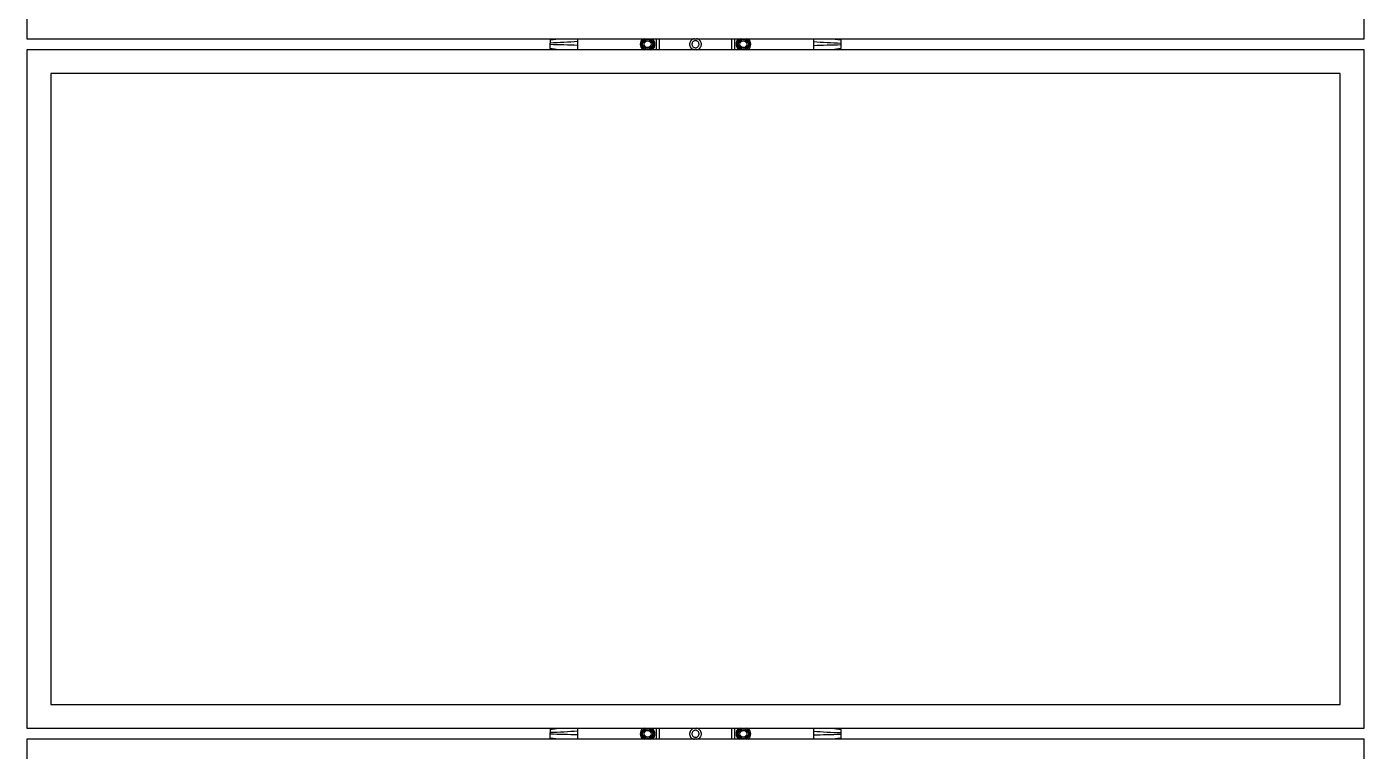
# Model space of a CAD drawing. Header units: feet. Extents: x -21 to 5170, y -254 to 1413.
# Drawn here: x 451.4 to 541, y 347.6 to 396.1 of the extents above; entities that cross this region are included whole.
import ezdxf

# ---------------------------------------------------------------- set-up
doc = ezdxf.new("R2010")
doc.units = ezdxf.units.FT
doc.header["$MEASUREMENT"] = 0
doc.layers.add('E-ARRY-TABL', color=9, linetype='Continuous')

msp = doc.modelspace()

# ---------------------------------------------------------------- linework, layer by layer
at = {"layer": 'E-ARRY-TABL'}
for p, q in [((451.43656, 440.67138), (451.43656, 395.26059)), ((540.97639, 395.26059), (540.97639, 440.67138)), ((451.43656, 395.26059), (540.97639, 395.26059)), ((486.47886, 395.18096), (487.06491, 395.26059)), ((492.66805, 395.25262), (492.67681, 395.26059)), ((492.66805, 395.25262), (492.67681, 395.26059)), ((493.04274, 395.26059), (493.17131, 395.18598)), ((493.18062, 395.26059), (493.20658, 395.24675)), ((499.07921, 395.25482), (499.08559, 395.26059)), ((499.07921, 395.25482), (499.08559, 395.26059)), ((505.34805, 395.26059), (505.93409, 395.18096)), ((540.97639, 394.52816), (451.43656, 394.52816)), ((451.43656, 394.52816), (451.43656, 349.11737)), ((487.06564, 394.52816), (486.47886, 394.60779)), ((493.33612, 394.53613), (493.32736, 394.52816)), ((499.23234, 394.52816), (499.20405, 394.54336)), ((499.36827, 394.52816), (499.23972, 394.6039)), ((499.36827, 394.52816), (499.23972, 394.6039)), ((499.74253, 394.53393), (499.73614, 394.52816)), ((505.93409, 394.60779), (505.34731, 394.52816)), ((540.97639, 349.11737), (540.97639, 394.52816)), ((539.37419, 392.92596), (453.03876, 392.92596)), ((453.03876, 392.92596), (453.03876, 350.71956)), ((539.37419, 350.71956), (539.37419, 392.92596)), ((453.03876, 350.71956), (539.37419, 350.71956)), ((451.43656, 349.11737), (540.97639, 349.11737)), ((451.43656, 348.38494), (451.43656, 302.97415)), ((540.97639, 348.38494), (451.43656, 348.38494)), ((486.47886, 349.03774), (487.06491, 349.11737)), ((487.06564, 348.38494), (486.47886, 348.46456)), ((492.66805, 349.10939), (492.67681, 349.11737)), ((493.04274, 349.11737), (493.17131, 349.04276)), ((493.18062, 349.11737), (493.20658, 349.10353)), ((493.33612, 348.39291), (493.32736, 348.38494)), ((499.07921, 349.1116), (499.08559, 349.11737)), ((499.23234, 348.38494), (499.20405, 348.40014)), ((499.36827, 348.38494), (499.23972, 348.46068)), ((499.74253, 348.39071), (499.73614, 348.38494)), ((505.93409, 348.46456), (505.34731, 348.38494)), ((505.34805, 349.11737), (505.93409, 349.03774)), ((540.97639, 302.97415), (540.97639, 348.38494))]:
    msp.add_line(p, q, dxfattribs=at)
for centre, radius in [((493.00209, 394.89438), 0.33715), ((493.00209, 394.89438), 0.24051), ((493.00209, 394.89438), 0.22889), ((499.41087, 394.89438), 0.33715), ((499.41087, 394.89438), 0.24051), ((499.41087, 394.89438), 0.22889), ((493.00209, 348.75115), 0.33715), ((493.00209, 348.75115), 0.24051), ((493.00209, 348.75115), 0.22889), ((499.41087, 348.75115), 0.33715), ((499.41087, 348.75115), 0.24051), ((499.41087, 348.75115), 0.22889)]:
    msp.add_circle(centre, radius, dxfattribs=at)
for centre, radius, start, end in [((493.00209, 394.89438), 0.48981, 132.9975613, 228.3883683), ((493.00209, 394.89438), 0.40742, 115.9892336, 244.0107664), ((493.00209, 394.89438), 0.40742, 295.9892336, 59.8725613), ((493.00209, 394.89438), 0.48981, 312.9975613, 48.3883881), ((499.41087, 394.89438), 0.48981, 132.6184959, 228.3883683), ((499.41087, 394.89438), 0.40742, 115.9892336, 239.4934959), ((499.41087, 394.89438), 0.40742, 295.9892336, 64.0107664), ((499.41087, 394.89438), 0.48981, 312.6184959, 48.3883881), ((493.00209, 348.75115), 0.48981, 132.9975613, 228.3883683), ((493.00209, 348.75115), 0.40742, 115.9892336, 244.0107664), ((493.00209, 348.75115), 0.40742, 295.9892336, 59.8725613), ((493.00209, 348.75115), 0.48981, 312.9975613, 48.3883881), ((499.41087, 348.75115), 0.48981, 132.6184959, 228.3883683), ((499.41087, 348.75115), 0.40742, 115.9892336, 239.4934959), ((499.41087, 348.75115), 0.40742, 295.9892336, 64.0107664), ((499.41087, 348.75115), 0.48981, 312.6184959, 48.3883881)]:
    msp.add_arc(centre, radius, start, end, dxfattribs=at)
for points, knots in [([(486.47886, 395.26059), (486.47886, 395.25212), (486.47886, 395.21044), (486.47886, 395.19404), (486.47886, 395.18096)], [0, 0, 0, 0, 0.20325176, 1, 1, 1, 1]), ([(486.47886, 395.18096), (486.47886, 395.16604), (486.47886, 395.13787), (486.47886, 395.10588), (486.47886, 395.07965), (486.47886, 395.0362), (486.47886, 394.99729), (486.47886, 394.97496), (486.47886, 394.97261)], [0, 0, 0, 0, 0.33678176, 0.63541447, 0.76243525, 0.8746394, 0.98681762, 1, 1, 1, 1]), ([(488.31681, 395.06991), (488.01073, 395.04953), (487.39861, 395.00879), (486.78543, 394.98467), (486.47886, 394.97261)], [0, 0, 0, 0, 0.50005003, 1, 1, 1, 1]), ([(486.47886, 394.86457), (486.47886, 394.8678), (486.47886, 394.87235), (486.47886, 394.87957), (486.47886, 394.88404), (486.47886, 394.88767), (486.47886, 394.88911), (486.47886, 394.89201), (486.47886, 394.89678), (486.47886, 394.90342), (486.47886, 394.91199), (486.47886, 394.92556), (486.47886, 394.94608), (486.47886, 394.9629), (486.47886, 394.97261)], [0, 0, 0, 0, 0.08879268, 0.12526657, 0.19819658, 0.21143495, 0.2246733, 0.23791163, 0.29086497, 0.35553149, 0.42020743, 0.52626341, 0.72662599, 1, 1, 1, 1]), ([(488.31469, 395.26059), (488.31504, 395.24809), (488.31584, 395.2198), (488.31661, 395.15456), (488.31674, 395.098), (488.31681, 395.06991)], [0, 0, 0, 0, 0.28487701, 0.64472297, 1, 1, 1, 1]), ([(488.31681, 395.06991), (488.31673, 395.0306), (488.31664, 394.9836), (488.31635, 394.92822), (488.3163, 394.90331), (488.31629, 394.88224), (488.31636, 394.86696), (488.31636, 394.856), (488.31645, 394.83998), (488.31654, 394.82503), (488.31659, 394.81594)], [0, 0, 0, 0, 0.47390056, 0.56658419, 0.64609734, 0.76528998, 0.81285189, 0.82468891, 0.89350459, 1, 1, 1, 1]), ([(492.66451, 394.70047), (492.66458, 394.73209), (492.66472, 394.79589), (492.66487, 394.86185), (492.66494, 394.89513)], [0, 0, 0, 0, 0.49545796, 1, 1, 1, 1]), ([(492.66494, 394.89513), (492.66495, 394.89974), (492.6651, 394.96547), (492.66524, 395.02989), (492.66537, 395.08978)], [0, 0, 0, 0, 0.07022032, 1, 1, 1, 1]), ([(492.66537, 395.08978), (492.69278, 395.10552), (492.74811, 395.1373), (492.80531, 395.17015), (492.83416, 395.18673)], [0, 0, 0, 0, 0.49545796, 1, 1, 1, 1]), ([(492.83416, 395.18673), (492.83817, 395.18903), (492.88158, 395.21397), (492.92413, 395.23841), (492.96276, 395.26059)], [0, 0, 0, 0, 0.09219659, 1, 1, 1, 1]), ([(493.17131, 395.18598), (493.18516, 395.17794), (493.24214, 395.14488), (493.29765, 395.11266), (493.33967, 395.08828)], [0, 0, 0, 0, 0.24316571, 1, 1, 1, 1]), ([(493.33923, 394.89363), (493.33922, 394.88901), (493.33908, 394.82328), (493.33893, 394.75886), (493.3388, 394.69897)], [0, 0, 0, 0, 0.07022032, 1, 1, 1, 1]), ([(493.33967, 395.08828), (493.3396, 395.05667), (493.33945, 394.99286), (493.33931, 394.9269), (493.33923, 394.89363)], [0, 0, 0, 0, 0.49545796, 1, 1, 1, 1]), ([(493.56953, 395.26059), (493.56975, 395.23204), (493.5716, 394.98791), (493.57027, 394.74376), (493.5691, 394.52816)], [0, 0, 0, 0, 0.11695965, 1, 1, 1, 1]), ([(493.7978, 394.52816), (493.79862, 394.74422), (493.79954, 394.98837), (493.79807, 395.23251), (493.7979, 395.26059)], [0, 0, 0, 0, 0.88496735, 1, 1, 1, 1]), ([(496.13535, 395.26059), (496.11578, 395.25835), (496.05271, 395.25112), (495.95766, 395.19575), (495.86635, 395.10238), (495.81334, 394.98245), (495.80502, 394.85312), (495.84196, 394.72863), (495.91979, 394.6244), (496.01958, 394.55189), (496.09556, 394.53534), (496.12849, 394.52816)], [0, 0, 0, 0, 0.05546714, 0.17874011, 0.30106824, 0.42207478, 0.54148605, 0.66055055, 0.78149386, 0.90531594, 1, 1, 1, 1]), ([(496.4382, 394.94661), (496.44155, 394.92015), (496.44724, 394.87534), (496.42984, 394.80502), (496.3944, 394.7417), (496.33358, 394.68844), (496.25877, 394.65806), (496.17772, 394.654), (496.09973, 394.67709), (496.03404, 394.72453), (495.98781, 394.79067), (495.96582, 394.8685), (495.97073, 394.9495), (495.99184, 394.99956), (496.02041, 395.04441), (496.05667, 395.08449), (496.12746, 395.12312), (496.20735, 395.13644), (496.28758, 395.12254), (496.35801, 395.08281), (496.41306, 395.02265), (496.42984, 394.9719), (496.4382, 394.94661)], [0, 0, 0, 0, 0.05318276, 0.09005186, 0.14393099, 0.19750813, 0.25069383, 0.30399741, 0.357752, 0.41158851, 0.46500708, 0.51815786, 0.57160806, 0.62534802, 0.6254612, 0.67918991, 0.73247166, 0.7856688, 0.83927645, 0.89315627, 0.94674062, 1, 1, 1, 1]), ([(496.60016, 394.85166), (496.60085, 394.89406), (496.60224, 394.97915), (496.54818, 395.09903), (496.45881, 395.19333), (496.36256, 395.25037), (496.29774, 395.2581), (496.27686, 395.26059)], [0, 0, 0, 0, 0.21832836, 0.43818827, 0.66225644, 0.89122321, 1, 1, 1, 1]), ([(498.61501, 395.26059), (498.61433, 395.04128), (498.61358, 394.79713), (498.61485, 394.55299), (498.61498, 394.52816)], [0, 0, 0, 0, 0.89827738, 1, 1, 1, 1]), ([(498.84341, 394.52816), (498.84321, 394.55349), (498.84133, 394.79762), (498.84267, 395.04177), (498.84387, 395.26059)], [0, 0, 0, 0, 0.10376783, 1, 1, 1, 1]), ([(499.07201, 394.70271), (499.07229, 394.73432), (499.07286, 394.79812), (499.07344, 394.86408), (499.07373, 394.89736)], [0, 0, 0, 0, 0.49545796, 1, 1, 1, 1]), ([(499.07373, 394.89736), (499.07377, 394.90197), (499.07435, 394.9677), (499.07492, 395.03211), (499.07545, 395.092)], [0, 0, 0, 0, 0.07022032, 1, 1, 1, 1]), ([(499.07545, 395.092), (499.10297, 395.10756), (499.15851, 395.13898), (499.21592, 395.17145), (499.24488, 395.18783)], [0, 0, 0, 0, 0.49545796, 1, 1, 1, 1]), ([(499.24488, 395.18783), (499.2489, 395.19011), (499.29233, 395.21467), (499.33489, 395.23875), (499.37352, 395.26059)], [0, 0, 0, 0, 0.09251655, 1, 1, 1, 1]), ([(499.45347, 395.26059), (499.48237, 395.24356), (499.52473, 395.2186), (499.56821, 395.19299), (499.58202, 395.18485)], [0, 0, 0, 0, 0.68234647, 1, 1, 1, 1]), ([(499.58202, 395.18485), (499.626, 395.15894), (499.68279, 395.12548), (499.73741, 395.09329), (499.74972, 395.08604)], [0, 0, 0, 0, 0.77461933, 1, 1, 1, 1]), ([(499.748, 394.8914), (499.74796, 394.88678), (499.74738, 394.82105), (499.74681, 394.75664), (499.74628, 394.69675)], [0, 0, 0, 0, 0.07022032, 1, 1, 1, 1]), ([(499.74972, 395.08604), (499.74944, 395.05443), (499.74888, 394.99063), (499.7483, 394.92467), (499.748, 394.8914)], [0, 0, 0, 0, 0.49545796, 1, 1, 1, 1]), ([(504.09835, 395.26059), (504.09815, 395.25556), (504.09735, 395.23541), (504.09645, 395.17215), (504.09625, 395.10418), (504.09614, 395.06991)], [0, 0, 0, 0, 0.14153086, 0.56714468, 1, 1, 1, 1]), ([(504.09614, 395.06991), (504.09622, 395.0306), (504.09632, 394.9836), (504.0966, 394.92822), (504.09665, 394.90331), (504.09666, 394.88224), (504.0966, 394.86696), (504.09659, 394.856), (504.09651, 394.83998), (504.09642, 394.82503), (504.09636, 394.81594)], [0, 0, 0, 0, 0.47390056, 0.56658419, 0.64609734, 0.76528998, 0.81285189, 0.82468891, 0.89350459, 1, 1, 1, 1]), ([(504.09614, 395.06991), (504.40223, 395.04953), (505.01434, 395.00879), (505.62753, 394.98467), (505.93409, 394.97261)], [0, 0, 0, 0, 0.50005003, 1, 1, 1, 1]), ([(505.93409, 395.18096), (505.93409, 395.19468), (505.93409, 395.21123), (505.93409, 395.25339), (505.93409, 395.26059)], [0, 0, 0, 0, 0.82924583, 1, 1, 1, 1]), ([(505.93409, 395.18096), (505.93409, 395.1659), (505.93409, 395.13608), (505.93409, 395.10709), (505.93409, 395.07249), (505.93409, 395.02645), (505.93409, 394.9898), (505.93409, 394.97261)], [0, 0, 0, 0, 0.33226531, 0.65749152, 0.78830451, 0.90070504, 1, 1, 1, 1]), ([(505.93409, 394.97261), (505.93409, 394.95929), (505.93409, 394.94082), (505.93409, 394.92049), (505.93409, 394.9125), (505.93409, 394.90452), (505.93409, 394.89721), (505.93409, 394.89056), (505.93409, 394.88889), (505.93409, 394.88657), (505.93409, 394.88358), (505.93409, 394.87826), (505.93409, 394.87192), (505.93409, 394.86692), (505.93409, 394.86457)], [0, 0, 0, 0, 0.37846039, 0.52505981, 0.56152037, 0.59798215, 0.74387586, 0.76219315, 0.78042261, 0.78953734, 0.82599699, 0.8624566, 0.93540184, 1, 1, 1, 1]), ([(488.31659, 394.81594), (488.01043, 394.82667), (487.39814, 394.84814), (486.78527, 394.8591), (486.47886, 394.86457)], [0, 0, 0, 0, 0.5000369, 1, 1, 1, 1]), ([(486.47886, 394.60779), (486.47886, 394.61284), (486.47886, 394.64234), (486.47886, 394.66884), (486.47886, 394.71453), (486.47886, 394.75645), (486.47886, 394.80768), (486.47886, 394.84544), (486.47886, 394.86457)], [0, 0, 0, 0, 0.10440808, 0.6100925, 0.71322901, 0.81638141, 0.90695804, 1, 1, 1, 1]), ([(486.47886, 394.60779), (486.47886, 394.59407), (486.47886, 394.57752), (486.47886, 394.53536), (486.47886, 394.52816)], [0, 0, 0, 0, 0.82924583, 1, 1, 1, 1]), ([(488.31659, 394.81594), (488.3167, 394.7874), (488.31693, 394.726), (488.31664, 394.64015), (488.31589, 394.56969), (488.31504, 394.54058), (488.31468, 394.52816)], [0, 0, 0, 0, 0.23768233, 0.51129798, 0.79146028, 1, 1, 1, 1]), ([(492.83286, 394.60277), (492.78871, 394.6284), (492.7317, 394.66148), (492.67687, 394.6933), (492.66451, 394.70047)], [0, 0, 0, 0, 0.77461933, 1, 1, 1, 1]), ([(492.96144, 394.52816), (492.93258, 394.54491), (492.89021, 394.5695), (492.84673, 394.59473), (492.83286, 394.60277)], [0, 0, 0, 0, 0.68117419, 1, 1, 1, 1]), ([(493.17001, 394.60202), (493.16601, 394.59972), (493.12259, 394.57478), (493.08004, 394.55035), (493.04142, 394.52816)], [0, 0, 0, 0, 0.09219659, 1, 1, 1, 1]), ([(493.3388, 394.69897), (493.31139, 394.68323), (493.25606, 394.65145), (493.19887, 394.6186), (493.17001, 394.60202)], [0, 0, 0, 0, 0.49545796, 1, 1, 1, 1]), ([(496.29863, 394.52816), (496.33846, 394.54055), (496.42004, 394.56593), (496.51859, 394.65144), (496.58087, 394.75171), (496.59461, 394.82288), (496.60016, 394.85166)], [0, 0, 0, 0, 0.26374459, 0.54015918, 0.81403697, 1, 1, 1, 1]), ([(499.23972, 394.6039), (499.22592, 394.61203), (499.16917, 394.64547), (499.11387, 394.67805), (499.07201, 394.70271)], [0, 0, 0, 0, 0.24316571, 1, 1, 1, 1]), ([(499.57685, 394.60092), (499.57284, 394.59865), (499.5294, 394.57408), (499.48684, 394.55001), (499.44822, 394.52816)], [0, 0, 0, 0, 0.09251655, 1, 1, 1, 1]), ([(499.74628, 394.69675), (499.71877, 394.68119), (499.66323, 394.64977), (499.60582, 394.6173), (499.57685, 394.60092)], [0, 0, 0, 0, 0.49545796, 1, 1, 1, 1]), ([(504.09636, 394.81594), (504.09624, 394.78291), (504.09599, 394.71178), (504.09649, 394.61732), (504.09733, 394.55329), (504.09814, 394.53318), (504.09834, 394.52816)], [0, 0, 0, 0, 0.27287863, 0.58761891, 0.89709364, 1, 1, 1, 1]), ([(504.09636, 394.81594), (504.40253, 394.82667), (505.01481, 394.84814), (505.62768, 394.8591), (505.93409, 394.86457)], [0, 0, 0, 0, 0.5000369, 1, 1, 1, 1]), ([(505.93409, 394.86457), (505.93409, 394.84587), (505.93409, 394.80595), (505.93409, 394.75301), (505.93409, 394.70956), (505.93409, 394.6826), (505.93409, 394.65087), (505.93409, 394.62254), (505.93409, 394.60779)], [0, 0, 0, 0, 0.0909871, 0.19422226, 0.29748069, 0.41285151, 0.69427365, 1, 1, 1, 1]), ([(505.93409, 394.52816), (505.93409, 394.53663), (505.93409, 394.57831), (505.93409, 394.59472), (505.93409, 394.60779)], [0, 0, 0, 0, 0.20325176, 1, 1, 1, 1]), ([(486.47886, 349.11737), (486.47886, 349.1089), (486.47886, 349.06722), (486.47886, 349.05081), (486.47886, 349.03774)], [0, 0, 0, 0, 0.20325176, 1, 1, 1, 1]), ([(486.47886, 349.03774), (486.47886, 349.02281), (486.47886, 348.99464), (486.47886, 348.96266), (486.47886, 348.93643), (486.47886, 348.89297), (486.47886, 348.85406), (486.47886, 348.83173), (486.47886, 348.82939)], [0, 0, 0, 0, 0.33678176, 0.63541447, 0.76243525, 0.8746394, 0.98681762, 1, 1, 1, 1]), ([(488.31681, 348.92669), (488.01073, 348.90631), (487.39861, 348.86557), (486.78543, 348.84144), (486.47886, 348.82938)], [0, 0, 0, 0, 0.50005003, 1, 1, 1, 1]), ([(486.47886, 348.72135), (486.47886, 348.72458), (486.47886, 348.72913), (486.47886, 348.73635), (486.47886, 348.74082), (486.47886, 348.74444), (486.47886, 348.74589), (486.47886, 348.74879), (486.47886, 348.75355), (486.47886, 348.7602), (486.47886, 348.76877), (486.47886, 348.78234), (486.47886, 348.80286), (486.47886, 348.81968), (486.47886, 348.82939)], [0, 0, 0, 0, 0.08879268, 0.12526657, 0.19819658, 0.21143495, 0.2246733, 0.23791163, 0.29086497, 0.35553149, 0.42020743, 0.52626341, 0.72662599, 1, 1, 1, 1]), ([(488.31659, 348.67272), (488.01043, 348.68345), (487.39814, 348.70492), (486.78527, 348.71587), (486.47886, 348.72135)], [0, 0, 0, 0, 0.5000369, 1, 1, 1, 1]), ([(486.47886, 348.46456), (486.47886, 348.46961), (486.47886, 348.49912), (486.47886, 348.52561), (486.47886, 348.57131), (486.47886, 348.61323), (486.47886, 348.66445), (486.47886, 348.70222), (486.47886, 348.72135)], [0, 0, 0, 0, 0.10440808, 0.6100925, 0.71322901, 0.81638141, 0.90695804, 1, 1, 1, 1]), ([(486.47886, 348.46456), (486.47886, 348.45084), (486.47886, 348.4343), (486.47886, 348.39214), (486.47886, 348.38494)], [0, 0, 0, 0, 0.82924583, 1, 1, 1, 1]), ([(488.31659, 348.67272), (488.3167, 348.64417), (488.31693, 348.58278), (488.31664, 348.49693), (488.31589, 348.42647), (488.31504, 348.39736), (488.31468, 348.38494)], [0, 0, 0, 0, 0.23768233, 0.51129798, 0.79146028, 1, 1, 1, 1]), ([(488.31469, 349.11737), (488.31504, 349.10487), (488.31584, 349.07658), (488.31661, 349.01133), (488.31674, 348.95478), (488.31681, 348.92669)], [0, 0, 0, 0, 0.28487701, 0.64472297, 1, 1, 1, 1]), ([(488.31681, 348.92669), (488.31673, 348.88737), (488.31664, 348.84038), (488.31635, 348.78499), (488.3163, 348.76008), (488.31629, 348.73902), (488.31636, 348.72374), (488.31636, 348.71277), (488.31645, 348.69676), (488.31654, 348.6818), (488.31659, 348.67272)], [0, 0, 0, 0, 0.47390056, 0.56658419, 0.64609734, 0.76528998, 0.81285189, 0.82468891, 0.89350459, 1, 1, 1, 1]), ([(492.66451, 348.55725), (492.66458, 348.58886), (492.66472, 348.65267), (492.66487, 348.71862), (492.66494, 348.7519)], [0, 0, 0, 0, 0.49545796, 1, 1, 1, 1]), ([(492.83286, 348.45955), (492.78871, 348.48517), (492.7317, 348.51826), (492.67687, 348.55008), (492.66451, 348.55725)], [0, 0, 0, 0, 0.77461933, 1, 1, 1, 1]), ([(492.66494, 348.7519), (492.66495, 348.75652), (492.6651, 348.82225), (492.66524, 348.88666), (492.66537, 348.94655)], [0, 0, 0, 0, 0.07022032, 1, 1, 1, 1]), ([(492.66537, 348.94655), (492.69278, 348.9623), (492.74811, 348.99408), (492.80531, 349.02693), (492.83416, 349.04351)], [0, 0, 0, 0, 0.49545796, 1, 1, 1, 1]), ([(492.96144, 348.38494), (492.93258, 348.40168), (492.89021, 348.42627), (492.84673, 348.45151), (492.83286, 348.45955)], [0, 0, 0, 0, 0.68117419, 1, 1, 1, 1]), ([(492.83416, 349.04351), (492.83817, 349.0458), (492.88158, 349.07074), (492.92413, 349.09518), (492.96276, 349.11737)], [0, 0, 0, 0, 0.09219659, 1, 1, 1, 1]), ([(493.17001, 348.4588), (493.16601, 348.4565), (493.12259, 348.43156), (493.08004, 348.40712), (493.04142, 348.38494)], [0, 0, 0, 0, 0.09219659, 1, 1, 1, 1]), ([(493.3388, 348.55575), (493.31139, 348.54001), (493.25606, 348.50823), (493.19887, 348.47538), (493.17001, 348.4588)], [0, 0, 0, 0, 0.49545796, 1, 1, 1, 1]), ([(493.17131, 349.04276), (493.18516, 349.03472), (493.24214, 349.00165), (493.29765, 348.96944), (493.33967, 348.94505)], [0, 0, 0, 0, 0.24316571, 1, 1, 1, 1]), ([(493.33923, 348.7504), (493.33922, 348.74579), (493.33908, 348.68006), (493.33893, 348.61564), (493.3388, 348.55575)], [0, 0, 0, 0, 0.07022032, 1, 1, 1, 1]), ([(493.33967, 348.94505), (493.3396, 348.91344), (493.33945, 348.84964), (493.33931, 348.78368), (493.33923, 348.7504)], [0, 0, 0, 0, 0.49545796, 1, 1, 1, 1]), ([(493.56953, 349.11737), (493.56975, 349.08882), (493.5716, 348.84468), (493.57027, 348.60053), (493.5691, 348.38494)], [0, 0, 0, 0, 0.11695965, 1, 1, 1, 1]), ([(493.7978, 348.38494), (493.79862, 348.601), (493.79954, 348.84515), (493.79807, 349.08929), (493.7979, 349.11737)], [0, 0, 0, 0, 0.88496735, 1, 1, 1, 1]), ([(496.13535, 349.11737), (496.11578, 349.11513), (496.05271, 349.1079), (495.95766, 349.05252), (495.86635, 348.95916), (495.81334, 348.83922), (495.80502, 348.7099), (495.84196, 348.58541), (495.91979, 348.48118), (496.01958, 348.40867), (496.09556, 348.39211), (496.12849, 348.38494)], [0, 0, 0, 0, 0.05546714, 0.17874011, 0.30106824, 0.42207478, 0.54148605, 0.66055055, 0.78149386, 0.90531594, 1, 1, 1, 1]), ([(496.4382, 348.80339), (496.44155, 348.77692), (496.44724, 348.73212), (496.42984, 348.6618), (496.3944, 348.59848), (496.33358, 348.54522), (496.25877, 348.51484), (496.17772, 348.51078), (496.09973, 348.53386), (496.03404, 348.5813), (495.98781, 348.64745), (495.96582, 348.72528), (495.97073, 348.80627), (495.99184, 348.85634), (496.02041, 348.90118), (496.05667, 348.94126), (496.12746, 348.9799), (496.20735, 348.99322), (496.28758, 348.97932), (496.35801, 348.93958), (496.41306, 348.87942), (496.42984, 348.82868), (496.4382, 348.80339)], [0, 0, 0, 0, 0.05318276, 0.09005186, 0.14393099, 0.19750813, 0.25069383, 0.30399741, 0.357752, 0.41158851, 0.46500708, 0.51815786, 0.57160806, 0.62534802, 0.6254612, 0.67918991, 0.73247166, 0.7856688, 0.83927645, 0.89315627, 0.94674062, 1, 1, 1, 1]), ([(496.60016, 348.70843), (496.60085, 348.75083), (496.60224, 348.83593), (496.54818, 348.95581), (496.45881, 349.05011), (496.36256, 349.10714), (496.29774, 349.11488), (496.27686, 349.11737)], [0, 0, 0, 0, 0.21832836, 0.43818827, 0.66225644, 0.89122321, 1, 1, 1, 1]), ([(496.29863, 348.38494), (496.33846, 348.39733), (496.42004, 348.42271), (496.51859, 348.50822), (496.58087, 348.60848), (496.59461, 348.67965), (496.60016, 348.70843)], [0, 0, 0, 0, 0.26374459, 0.54015918, 0.81403697, 1, 1, 1, 1]), ([(498.61501, 349.11737), (498.61433, 348.89806), (498.61358, 348.65391), (498.61485, 348.40977), (498.61498, 348.38494)], [0, 0, 0, 0, 0.89827738, 1, 1, 1, 1]), ([(498.84341, 348.38494), (498.84321, 348.41027), (498.84133, 348.6544), (498.84267, 348.89855), (498.84387, 349.11737)], [0, 0, 0, 0, 0.10376783, 1, 1, 1, 1]), ([(499.07201, 348.55949), (499.07229, 348.5911), (499.07286, 348.6549), (499.07344, 348.72086), (499.07373, 348.75413)], [0, 0, 0, 0, 0.49545796, 1, 1, 1, 1]), ([(499.23972, 348.46068), (499.22592, 348.46881), (499.16917, 348.50225), (499.11387, 348.53483), (499.07201, 348.55949)], [0, 0, 0, 0, 0.24316571, 1, 1, 1, 1]), ([(499.07373, 348.75413), (499.07377, 348.75875), (499.07435, 348.82448), (499.07492, 348.88889), (499.07545, 348.94878)], [0, 0, 0, 0, 0.07022032, 1, 1, 1, 1]), ([(499.07545, 348.94878), (499.10297, 348.96434), (499.15851, 348.99575), (499.21592, 349.02823), (499.24488, 349.04461)], [0, 0, 0, 0, 0.49545796, 1, 1, 1, 1]), ([(499.24488, 349.04461), (499.2489, 349.04688), (499.29233, 349.07145), (499.33489, 349.09552), (499.37352, 349.11737)], [0, 0, 0, 0, 0.09251655, 1, 1, 1, 1]), ([(499.57685, 348.4577), (499.57284, 348.45542), (499.5294, 348.43086), (499.48684, 348.40678), (499.44822, 348.38494)], [0, 0, 0, 0, 0.09251655, 1, 1, 1, 1]), ([(499.45347, 349.11737), (499.48237, 349.10034), (499.52473, 349.07538), (499.56821, 349.04977), (499.58202, 349.04163)], [0, 0, 0, 0, 0.68234647, 1, 1, 1, 1]), ([(499.74628, 348.55353), (499.71877, 348.53796), (499.66323, 348.50655), (499.60582, 348.47408), (499.57685, 348.4577)], [0, 0, 0, 0, 0.49545796, 1, 1, 1, 1]), ([(499.58202, 349.04163), (499.626, 349.01571), (499.68279, 348.98226), (499.73741, 348.95007), (499.74972, 348.94282)], [0, 0, 0, 0, 0.77461933, 1, 1, 1, 1]), ([(499.748, 348.74817), (499.74796, 348.74356), (499.74738, 348.67783), (499.74681, 348.61342), (499.74628, 348.55353)], [0, 0, 0, 0, 0.07022032, 1, 1, 1, 1]), ([(499.74972, 348.94282), (499.74944, 348.91121), (499.74888, 348.8474), (499.7483, 348.78145), (499.748, 348.74817)], [0, 0, 0, 0, 0.49545796, 1, 1, 1, 1]), ([(504.09636, 348.67272), (504.09624, 348.63969), (504.09599, 348.56856), (504.09649, 348.4741), (504.09733, 348.41007), (504.09814, 348.38996), (504.09834, 348.38494)], [0, 0, 0, 0, 0.27287863, 0.58761891, 0.89709364, 1, 1, 1, 1]), ([(504.09835, 349.11737), (504.09815, 349.11234), (504.09735, 349.09218), (504.09645, 349.02893), (504.09625, 348.96096), (504.09614, 348.92669)], [0, 0, 0, 0, 0.14153086, 0.56714468, 1, 1, 1, 1]), ([(504.09614, 348.92669), (504.09622, 348.88737), (504.09632, 348.84038), (504.0966, 348.78499), (504.09665, 348.76008), (504.09666, 348.73902), (504.0966, 348.72374), (504.09659, 348.71277), (504.09651, 348.69676), (504.09642, 348.6818), (504.09636, 348.67272)], [0, 0, 0, 0, 0.47390056, 0.56658419, 0.64609734, 0.76528998, 0.81285189, 0.82468891, 0.89350459, 1, 1, 1, 1]), ([(504.09614, 348.92669), (504.40223, 348.90631), (505.01434, 348.86557), (505.62753, 348.84144), (505.93409, 348.82938)], [0, 0, 0, 0, 0.50005003, 1, 1, 1, 1]), ([(504.09636, 348.67272), (504.40253, 348.68345), (505.01481, 348.70492), (505.62768, 348.71587), (505.93409, 348.72135)], [0, 0, 0, 0, 0.5000369, 1, 1, 1, 1]), ([(505.93409, 349.03774), (505.93409, 349.05146), (505.93409, 349.06801), (505.93409, 349.11017), (505.93409, 349.11737)], [0, 0, 0, 0, 0.82924583, 1, 1, 1, 1]), ([(505.93409, 349.03774), (505.93409, 349.02267), (505.93409, 348.99286), (505.93409, 348.96387), (505.93409, 348.92927), (505.93409, 348.88323), (505.93409, 348.84658), (505.93409, 348.82938)], [0, 0, 0, 0, 0.33226531, 0.65749152, 0.78830451, 0.90070504, 1, 1, 1, 1]), ([(505.93409, 348.82938), (505.93409, 348.81607), (505.93409, 348.7976), (505.93409, 348.77727), (505.93409, 348.76927), (505.93409, 348.7613), (505.93409, 348.75398), (505.93409, 348.74733), (505.93409, 348.74567), (505.93409, 348.74334), (505.93409, 348.74035), (505.93409, 348.73504), (505.93409, 348.72869), (505.93409, 348.7237), (505.93409, 348.72135)], [0, 0, 0, 0, 0.37846039, 0.52505981, 0.56152037, 0.59798215, 0.74387586, 0.76219315, 0.78042261, 0.78953734, 0.82599699, 0.8624566, 0.93540184, 1, 1, 1, 1]), ([(505.93409, 348.72135), (505.93409, 348.70265), (505.93409, 348.66273), (505.93409, 348.60979), (505.93409, 348.56633), (505.93409, 348.53938), (505.93409, 348.50765), (505.93409, 348.47932), (505.93409, 348.46456)], [0, 0, 0, 0, 0.0909871, 0.19422226, 0.29748069, 0.41285151, 0.69427365, 1, 1, 1, 1]), ([(505.93409, 348.38494), (505.93409, 348.39341), (505.93409, 348.43509), (505.93409, 348.45149), (505.93409, 348.46456)], [0, 0, 0, 0, 0.20325176, 1, 1, 1, 1])]:
    msp.add_open_spline(points, degree=3, knots=knots, dxfattribs=at)

doc.saveas('drawing.dxf')
